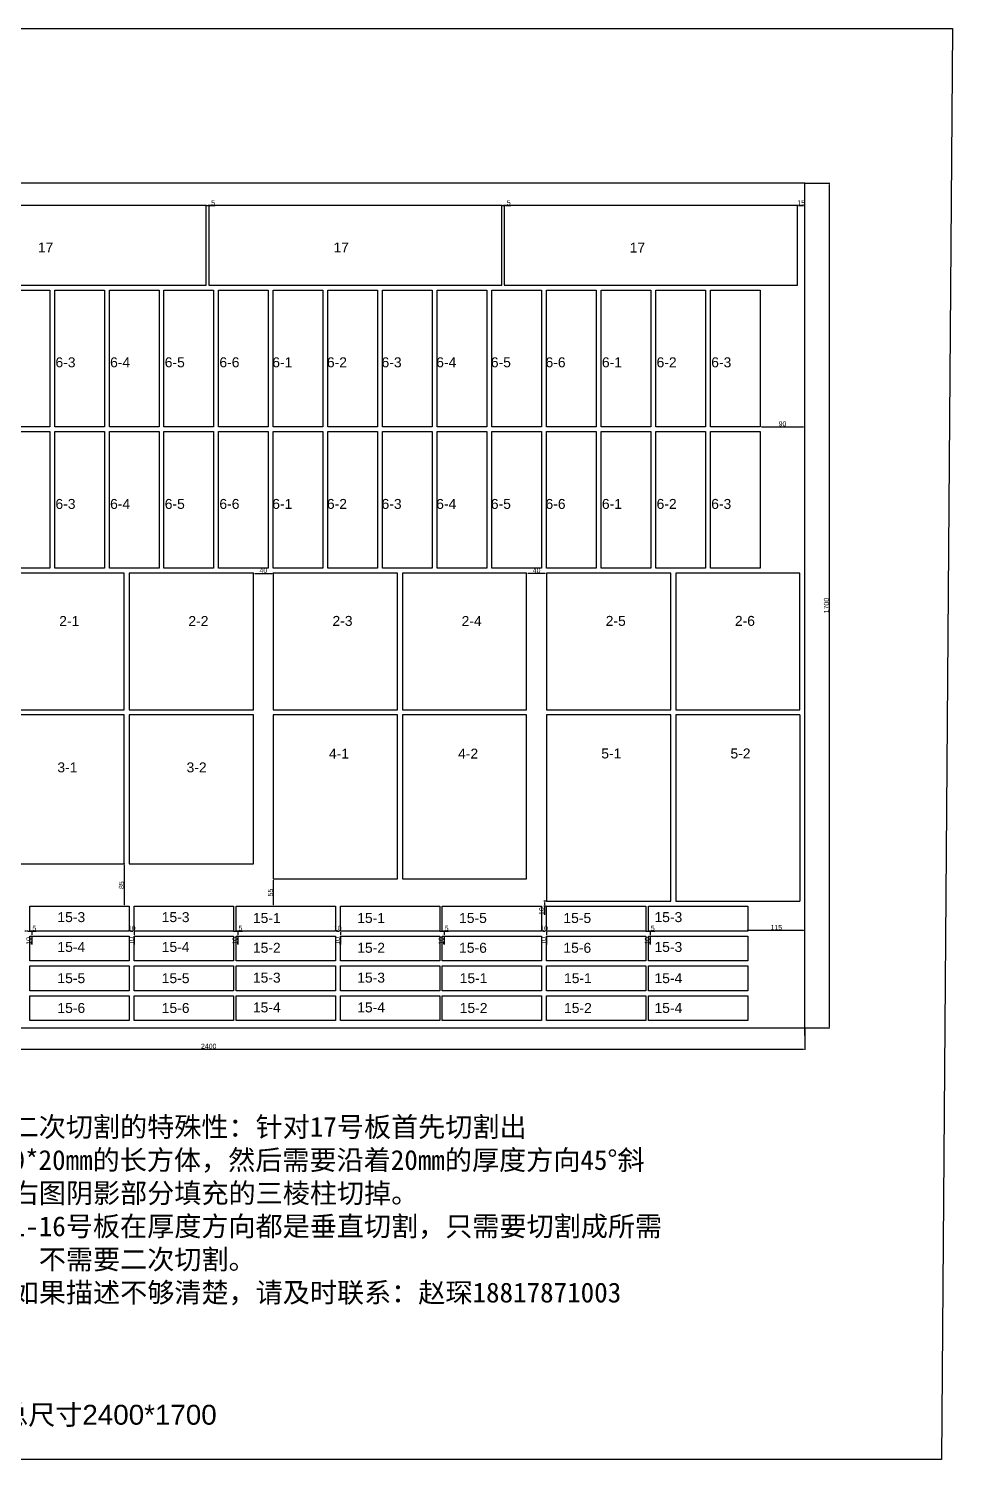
# Model space of a CAD drawing. Header units: millimetres. Extents: x 397 to 22000, y -812 to 12499.
# Drawn here: x 2484 to 4344, y 786 to 3665 of the extents above; entities that cross this region are included whole.
import ezdxf

# ---------------------------------------------------------------- set-up
doc = ezdxf.new("R2010")
doc.units = ezdxf.units.MM
doc.layers.add('尺寸标注', color=6, linetype='Continuous')
doc.layers.add('标号', color=4, linetype='Continuous')
doc.styles.get("Standard").update_dxf_attribs({"font": 'arial.ttf'})
doc.dimstyles.new('ISO-25-JHF', dxfattribs={"dimtxt": 10, "dimasz": 2.5, "dimexe": 1.25, "dimexo": 0.625, "dimtad": 1, "dimtxsty": 'Standard', "dimcen": 2.5, "dimadec": 0, "dimazin": 0, "dimtfac": 1, "dimtmove": 0, "dimatfit": 3, "dimfxl": 1, "dimarcsym": 0})

# ---------------------------------------------------------------- blocks, each defined once
blk = doc.blocks.new('*D1')
at = {"layer": 'Defpoints', "color": 0, "transparency": 16777216}
for p in [(4046.6, 3354.4), (4046.6, 1654.4), (4095.7, 1654.4)]:
    blk.add_point(p, dxfattribs=at)
at = {"layer": '尺寸标注', "color": 0, "lineweight": -2, "transparency": 16777216}
for p, q in [((4047.2, 3354.4), (4096.9, 3354.4)), ((4095.7, 3351.9), (4095.7, 1656.9)), ((4047.2, 1654.4), (4096.9, 1654.4))]:
    blk.add_line(p, q, dxfattribs=at)
at = {"layer": '尺寸标注', "color": 0, "transparency": 16777216}
for points in [[(4095.3, 3351.9), (4096.1, 3351.9), (4095.7, 3354.4)], [(4095.3, 1656.9), (4096.1, 1656.9), (4095.7, 1654.4)]]:
    blk.add_solid(points, dxfattribs=at)
at = {"layer": '尺寸标注', "color": 0, "transparency": 16777216, "insert": (4089.9, 2504.4), "char_height": 10, "attachment_point": 5, "rotation": 90}
blk.add_mtext('1700', dxfattribs=at)
blk = doc.blocks.new('*D4')
at = {"layer": 'Defpoints', "color": 0, "transparency": 16777216}
for p in [(2481.6, 1849.4), (2486.6, 1849.4), (2486.6, 1849.4)]:
    blk.add_point(p, dxfattribs=at)
at = {"layer": '尺寸标注', "color": 0, "lineweight": -2, "transparency": 16777216}
for p, q in [((2479.1, 1849.4), (2476.6, 1849.4)), ((2481.6, 1850), (2481.6, 1850.6)), ((2481.6, 1849.4), (2486.6, 1849.4)), ((2486.6, 1850), (2486.6, 1850.6)), ((2489.1, 1849.4), (2499.4, 1849.4))]:
    blk.add_line(p, q, dxfattribs=at)
at = {"layer": '尺寸标注', "color": 0, "transparency": 16777216}
for points in [[(2479.1, 1849.8), (2479.1, 1848.9), (2481.6, 1849.4)], [(2489.1, 1849.8), (2489.1, 1848.9), (2486.6, 1849.4)]]:
    blk.add_solid(points, dxfattribs=at)
at = {"layer": '尺寸标注', "color": 0, "transparency": 16777216, "insert": (2495.5, 1855.1), "char_height": 10, "attachment_point": 5}
blk.add_mtext('5', dxfattribs=at)
blk = doc.blocks.new('*D5')
at = {"layer": 'Defpoints', "color": 0, "transparency": 16777216}
for p in [(2486.6, 1849.4), (2486.6, 1839.4), (2490.3, 1839.4)]:
    blk.add_point(p, dxfattribs=at)
at = {"layer": '尺寸标注', "color": 0, "lineweight": -2, "transparency": 16777216}
for p, q in [((2487.2, 1849.4), (2491.5, 1849.4)), ((2490.3, 1846.9), (2490.3, 1841.9)), ((2487.2, 1839.4), (2491.5, 1839.4)), ((2490.3, 1839.4), (2490.3, 1822.3))]:
    blk.add_line(p, q, dxfattribs=at)
at = {"layer": '尺寸标注', "color": 0, "transparency": 16777216}
for points in [[(2489.9, 1846.9), (2490.7, 1846.9), (2490.3, 1849.4)], [(2489.9, 1841.9), (2490.7, 1841.9), (2490.3, 1839.4)]]:
    blk.add_solid(points, dxfattribs=at)
at = {"layer": '尺寸标注', "color": 0, "transparency": 16777216, "insert": (2484.5, 1829.6), "char_height": 10, "attachment_point": 5, "rotation": 90}
blk.add_mtext('10', dxfattribs=at)
blk = doc.blocks.new('*D6')
at = {"layer": 'Defpoints', "color": 0, "transparency": 16777216}
for p in [(2696.6, 1849.4), (2696.6, 1839.4), (2696.6, 1839.4)]:
    blk.add_point(p, dxfattribs=at)
at = {"layer": '尺寸标注', "color": 0, "lineweight": -2, "transparency": 16777216}
for p, q in [((2696.6, 1846.9), (2696.6, 1841.9)), ((2697.2, 1849.4), (2697.8, 1849.4)), ((2696.6, 1839.4), (2696.6, 1822.3)), ((2697.2, 1839.4), (2697.8, 1839.4))]:
    blk.add_line(p, q, dxfattribs=at)
at = {"layer": '尺寸标注', "color": 0, "transparency": 16777216}
for points in [[(2696.1, 1846.9), (2697, 1846.9), (2696.6, 1849.4)], [(2696.1, 1841.9), (2697, 1841.9), (2696.6, 1839.4)]]:
    blk.add_solid(points, dxfattribs=at)
at = {"layer": '尺寸标注', "color": 0, "transparency": 16777216, "insert": (2690.8, 1829.6), "char_height": 10, "attachment_point": 5, "rotation": 90}
blk.add_mtext('10', dxfattribs=at)
blk = doc.blocks.new('*D7')
at = {"layer": 'Defpoints', "color": 0, "transparency": 16777216}
for p in [(2686.6, 1849.4), (2696.6, 1849.4), (2696.6, 1849.4)]:
    blk.add_point(p, dxfattribs=at)
at = {"layer": '尺寸标注', "color": 0, "lineweight": -2, "transparency": 16777216}
for p, q in [((2686.6, 1850), (2686.6, 1850.6)), ((2689.1, 1849.4), (2694.1, 1849.4)), ((2696.6, 1850), (2696.6, 1850.6))]:
    blk.add_line(p, q, dxfattribs=at)
at = {"layer": '尺寸标注', "color": 0, "transparency": 16777216}
for points in [[(2689.1, 1849.8), (2689.1, 1848.9), (2686.6, 1849.4)], [(2694.1, 1849.8), (2694.1, 1848.9), (2696.6, 1849.4)]]:
    blk.add_solid(points, dxfattribs=at)
at = {"layer": '尺寸标注', "color": 0, "transparency": 16777216, "insert": (2691.6, 1855.1), "char_height": 10, "attachment_point": 5}
blk.add_mtext('10', dxfattribs=at)
blk = doc.blocks.new('*D8')
at = {"layer": 'Defpoints', "color": 0, "transparency": 16777216}
for p in [(2896.6, 1849.4), (2901.6, 1849.4), (2901.6, 1849.4)]:
    blk.add_point(p, dxfattribs=at)
at = {"layer": '尺寸标注', "color": 0, "lineweight": -2, "transparency": 16777216}
for p, q in [((2894.1, 1849.4), (2891.6, 1849.4)), ((2896.6, 1850), (2896.6, 1850.6)), ((2896.6, 1849.4), (2901.6, 1849.4)), ((2901.6, 1850), (2901.6, 1850.6)), ((2904.1, 1849.4), (2914.4, 1849.4))]:
    blk.add_line(p, q, dxfattribs=at)
at = {"layer": '尺寸标注', "color": 0, "transparency": 16777216}
for points in [[(2894.1, 1849.8), (2894.1, 1848.9), (2896.6, 1849.4)], [(2904.1, 1849.8), (2904.1, 1848.9), (2901.6, 1849.4)]]:
    blk.add_solid(points, dxfattribs=at)
at = {"layer": '尺寸标注', "color": 0, "transparency": 16777216, "insert": (2910.5, 1855.1), "char_height": 10, "attachment_point": 5}
blk.add_mtext('5', dxfattribs=at)
blk = doc.blocks.new('*D9')
at = {"layer": 'Defpoints', "color": 0, "transparency": 16777216}
for p in [(2901.6, 1849.4), (2901.6, 1839.4), (2905.3, 1839.4)]:
    blk.add_point(p, dxfattribs=at)
at = {"layer": '尺寸标注', "color": 0, "lineweight": -2, "transparency": 16777216}
for p, q in [((2902.2, 1849.4), (2906.5, 1849.4)), ((2905.3, 1846.9), (2905.3, 1841.9)), ((2902.2, 1839.4), (2906.5, 1839.4)), ((2905.3, 1839.4), (2905.3, 1822.3))]:
    blk.add_line(p, q, dxfattribs=at)
at = {"layer": '尺寸标注', "color": 0, "transparency": 16777216}
for points in [[(2904.9, 1846.9), (2905.7, 1846.9), (2905.3, 1849.4)], [(2904.9, 1841.9), (2905.7, 1841.9), (2905.3, 1839.4)]]:
    blk.add_solid(points, dxfattribs=at)
at = {"layer": '尺寸标注', "color": 0, "transparency": 16777216, "insert": (2899.5, 1829.6), "char_height": 10, "attachment_point": 5, "rotation": 90}
blk.add_mtext('10', dxfattribs=at)
blk = doc.blocks.new('*D10')
at = {"layer": 'Defpoints', "color": 0, "transparency": 16777216}
for p in [(3111.6, 1849.4), (3111.6, 1839.4), (3111.6, 1839.4)]:
    blk.add_point(p, dxfattribs=at)
at = {"layer": '尺寸标注', "color": 0, "lineweight": -2, "transparency": 16777216}
for p, q in [((3111.6, 1846.9), (3111.6, 1841.9)), ((3112.2, 1849.4), (3112.8, 1849.4)), ((3111.6, 1839.4), (3111.6, 1822.3)), ((3112.2, 1839.4), (3112.8, 1839.4))]:
    blk.add_line(p, q, dxfattribs=at)
at = {"layer": '尺寸标注', "color": 0, "transparency": 16777216}
for points in [[(3111.1, 1846.9), (3112, 1846.9), (3111.6, 1849.4)], [(3111.1, 1841.9), (3112, 1841.9), (3111.6, 1839.4)]]:
    blk.add_solid(points, dxfattribs=at)
at = {"layer": '尺寸标注', "color": 0, "transparency": 16777216, "insert": (3105.8, 1829.6), "char_height": 10, "attachment_point": 5, "rotation": 90}
blk.add_mtext('10', dxfattribs=at)
blk = doc.blocks.new('*D11')
at = {"layer": 'Defpoints', "color": 0, "transparency": 16777216}
for p in [(3101.6, 1849.4), (3111.6, 1849.4), (3111.6, 1849.4)]:
    blk.add_point(p, dxfattribs=at)
at = {"layer": '尺寸标注', "color": 0, "lineweight": -2, "transparency": 16777216}
for p, q in [((3101.6, 1850), (3101.6, 1850.6)), ((3104.1, 1849.4), (3109.1, 1849.4)), ((3111.6, 1850), (3111.6, 1850.6))]:
    blk.add_line(p, q, dxfattribs=at)
at = {"layer": '尺寸标注', "color": 0, "transparency": 16777216}
for points in [[(3104.1, 1849.8), (3104.1, 1848.9), (3101.6, 1849.4)], [(3109.1, 1849.8), (3109.1, 1848.9), (3111.6, 1849.4)]]:
    blk.add_solid(points, dxfattribs=at)
at = {"layer": '尺寸标注', "color": 0, "transparency": 16777216, "insert": (3106.6, 1855.1), "char_height": 10, "attachment_point": 5}
blk.add_mtext('10', dxfattribs=at)
blk = doc.blocks.new('*D12')
at = {"layer": 'Defpoints', "color": 0, "transparency": 16777216}
for p in [(3311.6, 1849.4), (3316.6, 1849.4), (3316.6, 1849.4)]:
    blk.add_point(p, dxfattribs=at)
at = {"layer": '尺寸标注', "color": 0, "lineweight": -2, "transparency": 16777216}
for p, q in [((3309.1, 1849.4), (3306.6, 1849.4)), ((3311.6, 1850), (3311.6, 1850.6)), ((3311.6, 1849.4), (3316.6, 1849.4)), ((3316.6, 1850), (3316.6, 1850.6)), ((3319.1, 1849.4), (3329.4, 1849.4))]:
    blk.add_line(p, q, dxfattribs=at)
at = {"layer": '尺寸标注', "color": 0, "transparency": 16777216}
for points in [[(3309.1, 1849.8), (3309.1, 1848.9), (3311.6, 1849.4)], [(3319.1, 1849.8), (3319.1, 1848.9), (3316.6, 1849.4)]]:
    blk.add_solid(points, dxfattribs=at)
at = {"layer": '尺寸标注', "color": 0, "transparency": 16777216, "insert": (3325.5, 1855.1), "char_height": 10, "attachment_point": 5}
blk.add_mtext('5', dxfattribs=at)
blk = doc.blocks.new('*D13')
at = {"layer": 'Defpoints', "color": 0, "transparency": 16777216}
for p in [(3316.6, 1849.4), (3316.6, 1839.4), (3320.3, 1839.4)]:
    blk.add_point(p, dxfattribs=at)
at = {"layer": '尺寸标注', "color": 0, "lineweight": -2, "transparency": 16777216}
for p, q in [((3317.2, 1849.4), (3321.5, 1849.4)), ((3320.3, 1846.9), (3320.3, 1841.9)), ((3317.2, 1839.4), (3321.5, 1839.4)), ((3320.3, 1839.4), (3320.3, 1822.3))]:
    blk.add_line(p, q, dxfattribs=at)
at = {"layer": '尺寸标注', "color": 0, "transparency": 16777216}
for points in [[(3319.9, 1846.9), (3320.7, 1846.9), (3320.3, 1849.4)], [(3319.9, 1841.9), (3320.7, 1841.9), (3320.3, 1839.4)]]:
    blk.add_solid(points, dxfattribs=at)
at = {"layer": '尺寸标注', "color": 0, "transparency": 16777216, "insert": (3314.5, 1829.6), "char_height": 10, "attachment_point": 5, "rotation": 90}
blk.add_mtext('10', dxfattribs=at)
blk = doc.blocks.new('*D14')
at = {"layer": 'Defpoints', "color": 0, "transparency": 16777216}
for p in [(3526.6, 1849.4), (3526.6, 1839.4), (3526.6, 1839.4)]:
    blk.add_point(p, dxfattribs=at)
at = {"layer": '尺寸标注', "color": 0, "lineweight": -2, "transparency": 16777216}
for p, q in [((3526.6, 1846.9), (3526.6, 1841.9)), ((3527.2, 1849.4), (3527.8, 1849.4)), ((3526.6, 1839.4), (3526.6, 1822.3)), ((3527.2, 1839.4), (3527.8, 1839.4))]:
    blk.add_line(p, q, dxfattribs=at)
at = {"layer": '尺寸标注', "color": 0, "transparency": 16777216}
for points in [[(3526.1, 1846.9), (3527, 1846.9), (3526.6, 1849.4)], [(3526.1, 1841.9), (3527, 1841.9), (3526.6, 1839.4)]]:
    blk.add_solid(points, dxfattribs=at)
at = {"layer": '尺寸标注', "color": 0, "transparency": 16777216, "insert": (3520.8, 1829.6), "char_height": 10, "attachment_point": 5, "rotation": 90}
blk.add_mtext('10', dxfattribs=at)
blk = doc.blocks.new('*D15')
at = {"layer": 'Defpoints', "color": 0, "transparency": 16777216}
for p in [(3516.6, 1849.4), (3526.6, 1849.4), (3526.6, 1849.4)]:
    blk.add_point(p, dxfattribs=at)
at = {"layer": '尺寸标注', "color": 0, "lineweight": -2, "transparency": 16777216}
for p, q in [((3516.6, 1850), (3516.6, 1850.6)), ((3519.1, 1849.4), (3524.1, 1849.4)), ((3526.6, 1850), (3526.6, 1850.6))]:
    blk.add_line(p, q, dxfattribs=at)
at = {"layer": '尺寸标注', "color": 0, "transparency": 16777216}
for points in [[(3519.1, 1849.8), (3519.1, 1848.9), (3516.6, 1849.4)], [(3524.1, 1849.8), (3524.1, 1848.9), (3526.6, 1849.4)]]:
    blk.add_solid(points, dxfattribs=at)
at = {"layer": '尺寸标注', "color": 0, "transparency": 16777216, "insert": (3521.6, 1855.1), "char_height": 10, "attachment_point": 5}
blk.add_mtext('10', dxfattribs=at)
blk = doc.blocks.new('*D16')
at = {"layer": 'Defpoints', "color": 0, "transparency": 16777216}
for p in [(3726.6, 1849.4), (3731.6, 1849.4), (3731.6, 1849.4)]:
    blk.add_point(p, dxfattribs=at)
at = {"layer": '尺寸标注', "color": 0, "lineweight": -2, "transparency": 16777216}
for p, q in [((3724.1, 1849.4), (3721.6, 1849.4)), ((3726.6, 1850), (3726.6, 1850.6)), ((3726.6, 1849.4), (3731.6, 1849.4)), ((3731.6, 1850), (3731.6, 1850.6)), ((3734.1, 1849.4), (3744.4, 1849.4))]:
    blk.add_line(p, q, dxfattribs=at)
at = {"layer": '尺寸标注', "color": 0, "transparency": 16777216}
for points in [[(3724.1, 1849.8), (3724.1, 1848.9), (3726.6, 1849.4)], [(3734.1, 1849.8), (3734.1, 1848.9), (3731.6, 1849.4)]]:
    blk.add_solid(points, dxfattribs=at)
at = {"layer": '尺寸标注', "color": 0, "transparency": 16777216, "insert": (3740.5, 1855.1), "char_height": 10, "attachment_point": 5}
blk.add_mtext('5', dxfattribs=at)
blk = doc.blocks.new('*D17')
at = {"layer": 'Defpoints', "color": 0, "transparency": 16777216}
for p in [(3731.6, 1849.4), (3731.6, 1839.4), (3735.3, 1839.4)]:
    blk.add_point(p, dxfattribs=at)
at = {"layer": '尺寸标注', "color": 0, "lineweight": -2, "transparency": 16777216}
for p, q in [((3732.2, 1849.4), (3736.5, 1849.4)), ((3735.3, 1846.9), (3735.3, 1841.9)), ((3732.2, 1839.4), (3736.5, 1839.4)), ((3735.3, 1839.4), (3735.3, 1822.3))]:
    blk.add_line(p, q, dxfattribs=at)
at = {"layer": '尺寸标注', "color": 0, "transparency": 16777216}
for points in [[(3734.9, 1846.9), (3735.7, 1846.9), (3735.3, 1849.4)], [(3734.9, 1841.9), (3735.7, 1841.9), (3735.3, 1839.4)]]:
    blk.add_solid(points, dxfattribs=at)
at = {"layer": '尺寸标注', "color": 0, "transparency": 16777216, "insert": (3729.5, 1829.6), "char_height": 10, "attachment_point": 5, "rotation": 90}
blk.add_mtext('10', dxfattribs=at)
blk = doc.blocks.new('*D35')
at = {"layer": 'Defpoints', "color": 0, "transparency": 16777216}
for p in [(3956.6, 2864.4), (4046.6, 2864.4), (4046.6, 2864.4)]:
    blk.add_point(p, dxfattribs=at)
at = {"layer": '尺寸标注', "color": 0, "lineweight": -2, "transparency": 16777216}
for p, q in [((3956.6, 2865), (3956.6, 2865.6)), ((3959.1, 2864.4), (4044.1, 2864.4)), ((4046.6, 2865), (4046.6, 2865.6))]:
    blk.add_line(p, q, dxfattribs=at)
at = {"layer": '尺寸标注', "color": 0, "transparency": 16777216}
for points in [[(3959.1, 2864.8), (3959.1, 2863.9), (3956.6, 2864.4)], [(4044.1, 2864.8), (4044.1, 2863.9), (4046.6, 2864.4)]]:
    blk.add_solid(points, dxfattribs=at)
at = {"layer": '尺寸标注', "color": 0, "transparency": 16777216, "insert": (4001.6, 2870.1), "char_height": 10, "attachment_point": 5}
blk.add_mtext('90', dxfattribs=at)
blk = doc.blocks.new('*D36')
at = {"layer": 'Defpoints', "color": 0, "transparency": 16777216}
for p in [(3526.6, 1909.4), (3522.5, 1899.4), (3526.6, 1899.4)]:
    blk.add_point(p, dxfattribs=at)
at = {"layer": '尺寸标注', "color": 0, "lineweight": -2, "transparency": 16777216}
for p, q in [((3525.9, 1909.4), (3521.2, 1909.4)), ((3522.5, 1906.9), (3522.5, 1901.9)), ((3525.9, 1899.4), (3521.2, 1899.4)), ((3522.5, 1899.4), (3522.5, 1882.3))]:
    blk.add_line(p, q, dxfattribs=at)
at = {"layer": '尺寸标注', "color": 0, "transparency": 16777216}
for points in [[(3522.1, 1906.9), (3522.9, 1906.9), (3522.5, 1909.4)], [(3522.1, 1901.9), (3522.9, 1901.9), (3522.5, 1899.4)]]:
    blk.add_solid(points, dxfattribs=at)
at = {"layer": '尺寸标注', "color": 0, "transparency": 16777216, "insert": (3516.8, 1889.6), "char_height": 10, "attachment_point": 5, "rotation": 90}
blk.add_mtext('10', dxfattribs=at)
blk = doc.blocks.new('*D39')
at = {"layer": 'Defpoints', "color": 0, "transparency": 16777216}
for p in [(1646.6, 1654.4), (4046.6, 1654.4), (4046.6, 1611.9)]:
    blk.add_point(p, dxfattribs=at)
at = {"layer": '尺寸标注', "color": 0, "lineweight": -2, "transparency": 16777216}
for p, q in [((1646.6, 1653.7), (1646.6, 1610.6)), ((4046.6, 1653.7), (4046.6, 1610.6)), ((1649.1, 1611.9), (4044.1, 1611.9))]:
    blk.add_line(p, q, dxfattribs=at)
at = {"layer": '尺寸标注', "color": 0, "transparency": 16777216}
for points in [[(1649.1, 1612.3), (1649.1, 1611.4), (1646.6, 1611.9)], [(4044.1, 1612.3), (4044.1, 1611.4), (4046.6, 1611.9)]]:
    blk.add_solid(points, dxfattribs=at)
at = {"layer": '尺寸标注', "color": 0, "transparency": 16777216, "insert": (2846.6, 1617.6), "char_height": 10, "attachment_point": 5}
blk.add_mtext('2400', dxfattribs=at)
blk = doc.blocks.new('*D41')
at = {"layer": 'Defpoints', "color": 0, "transparency": 16777216}
for p in [(3931.6, 1849.4), (4046.6, 1850.9), (4046.6, 1849.4)]:
    blk.add_point(p, dxfattribs=at)
at = {"layer": '尺寸标注', "color": 0, "lineweight": -2, "transparency": 16777216}
for p, q in [((3931.6, 1850), (3931.6, 1852.1)), ((3934.1, 1850.9), (4044.1, 1850.9)), ((4046.6, 1850), (4046.6, 1852.1))]:
    blk.add_line(p, q, dxfattribs=at)
at = {"layer": '尺寸标注', "color": 0, "transparency": 16777216}
for points in [[(3934.1, 1851.3), (3934.1, 1850.4), (3931.6, 1850.9)], [(4044.1, 1851.3), (4044.1, 1850.4), (4046.6, 1850.9)]]:
    blk.add_solid(points, dxfattribs=at)
at = {"layer": '尺寸标注', "color": 0, "transparency": 16777216, "insert": (3989.1, 1856.6), "char_height": 10, "attachment_point": 5}
blk.add_mtext('115', dxfattribs=at)
blk = doc.blocks.new('*D43')
at = {"layer": 'Defpoints', "color": 0, "transparency": 16777216}
for p in [(2936.6, 2568.3), (2976.6, 2569.2), (2976.6, 2568.3)]:
    blk.add_point(p, dxfattribs=at)
at = {"layer": '尺寸标注', "color": 0, "lineweight": -2, "transparency": 16777216}
for p, q in [((2936.6, 2568.9), (2936.6, 2570.5)), ((2939.1, 2569.2), (2974.1, 2569.2)), ((2976.6, 2568.9), (2976.6, 2570.5))]:
    blk.add_line(p, q, dxfattribs=at)
at = {"layer": '尺寸标注', "color": 0, "transparency": 16777216}
for points in [[(2939.1, 2569.7), (2939.1, 2568.8), (2936.6, 2569.2)], [(2974.1, 2569.7), (2974.1, 2568.8), (2976.6, 2569.2)]]:
    blk.add_solid(points, dxfattribs=at)
at = {"layer": '尺寸标注', "color": 0, "transparency": 16777216, "insert": (2956.6, 2575), "char_height": 10, "attachment_point": 5}
blk.add_mtext('40', dxfattribs=at)
blk = doc.blocks.new('*D44')
at = {"layer": 'Defpoints', "color": 0, "transparency": 16777216}
for p in [(3486.6, 2569.4), (3526.6, 2569.4), (3526.6, 2569.4)]:
    blk.add_point(p, dxfattribs=at)
at = {"layer": '尺寸标注', "color": 0, "lineweight": -2, "transparency": 16777216}
for p, q in [((3486.6, 2570), (3486.6, 2570.6)), ((3489.1, 2569.4), (3524.1, 2569.4)), ((3526.6, 2570), (3526.6, 2570.6))]:
    blk.add_line(p, q, dxfattribs=at)
at = {"layer": '尺寸标注', "color": 0, "transparency": 16777216}
for points in [[(3489.1, 2569.8), (3489.1, 2568.9), (3486.6, 2569.4)], [(3524.1, 2569.8), (3524.1, 2568.9), (3526.6, 2569.4)]]:
    blk.add_solid(points, dxfattribs=at)
at = {"layer": '尺寸标注', "color": 0, "transparency": 16777216, "insert": (3506.6, 2575.1), "char_height": 10, "attachment_point": 5}
blk.add_mtext('40', dxfattribs=at)
blk = doc.blocks.new('*D19')
at = {"layer": 'Defpoints', "color": 0, "transparency": 16777216}
for p in [(2841.6, 3309.4), (2846.6, 3309.4), (2846.6, 3309.4)]:
    blk.add_point(p, dxfattribs=at)
at = {"layer": '尺寸标注', "color": 0, "lineweight": -2, "transparency": 16777216}
for p, q in [((2839.1, 3309.4), (2836.6, 3309.4)), ((2841.6, 3310), (2841.6, 3310.6)), ((2841.6, 3309.4), (2846.6, 3309.4)), ((2846.6, 3310), (2846.6, 3310.6)), ((2849.1, 3309.4), (2859.4, 3309.4))]:
    blk.add_line(p, q, dxfattribs=at)
at = {"layer": '尺寸标注', "color": 0, "transparency": 16777216}
for points in [[(2839.1, 3309.8), (2839.1, 3308.9), (2841.6, 3309.4)], [(2849.1, 3309.8), (2849.1, 3308.9), (2846.6, 3309.4)]]:
    blk.add_solid(points, dxfattribs=at)
at = {"layer": '尺寸标注', "color": 0, "transparency": 16777216, "insert": (2855.5, 3315.1), "char_height": 10, "attachment_point": 5}
blk.add_mtext('5', dxfattribs=at)
blk = doc.blocks.new('*D20')
at = {"layer": 'Defpoints', "color": 0, "transparency": 16777216}
for p in [(3436.6, 3309.4), (3441.6, 3309.4), (3441.6, 3309.4)]:
    blk.add_point(p, dxfattribs=at)
at = {"layer": '尺寸标注', "color": 0, "lineweight": -2, "transparency": 16777216}
for p, q in [((3434.1, 3309.4), (3431.6, 3309.4)), ((3436.6, 3310), (3436.6, 3310.6)), ((3436.6, 3309.4), (3441.6, 3309.4)), ((3441.6, 3310), (3441.6, 3310.6)), ((3444.1, 3309.4), (3454.4, 3309.4))]:
    blk.add_line(p, q, dxfattribs=at)
at = {"layer": '尺寸标注', "color": 0, "transparency": 16777216}
for points in [[(3434.1, 3309.8), (3434.1, 3308.9), (3436.6, 3309.4)], [(3444.1, 3309.8), (3444.1, 3308.9), (3441.6, 3309.4)]]:
    blk.add_solid(points, dxfattribs=at)
at = {"layer": '尺寸标注', "color": 0, "transparency": 16777216, "insert": (3450.5, 3315.1), "char_height": 10, "attachment_point": 5}
blk.add_mtext('5', dxfattribs=at)
blk = doc.blocks.new('*D21')
at = {"layer": 'Defpoints', "color": 0, "transparency": 16777216}
for p in [(4031.6, 3309.4), (4046.6, 3309.4), (4046.6, 3309.4)]:
    blk.add_point(p, dxfattribs=at)
at = {"layer": '尺寸标注', "color": 0, "lineweight": -2, "transparency": 16777216}
for p, q in [((4031.6, 3310), (4031.6, 3310.6)), ((4034.1, 3309.4), (4044.1, 3309.4)), ((4046.6, 3310), (4046.6, 3310.6))]:
    blk.add_line(p, q, dxfattribs=at)
at = {"layer": '尺寸标注', "color": 0, "transparency": 16777216}
for points in [[(4034.1, 3309.8), (4034.1, 3308.9), (4031.6, 3309.4)], [(4044.1, 3309.8), (4044.1, 3308.9), (4046.6, 3309.4)]]:
    blk.add_solid(points, dxfattribs=at)
at = {"layer": '尺寸标注', "color": 0, "transparency": 16777216, "insert": (4039.1, 3315.1), "char_height": 10, "attachment_point": 5}
blk.add_mtext('15', dxfattribs=at)
blk = doc.blocks.new('*D67')
at = {"layer": 'Defpoints', "color": 0, "transparency": 16777216}
for p in [(2676.6, 1984.4), (2676.6, 1899.4), (2676.6, 1899.4)]:
    blk.add_point(p, dxfattribs=at)
at = {"layer": '尺寸标注', "color": 0, "lineweight": -2, "transparency": 16777216}
for p, q in [((2676.6, 1981.9), (2676.6, 1901.9)), ((2677.2, 1984.4), (2677.8, 1984.4)), ((2677.2, 1899.4), (2677.8, 1899.4))]:
    blk.add_line(p, q, dxfattribs=at)
at = {"layer": '尺寸标注', "color": 0, "transparency": 16777216}
for points in [[(2676.1, 1981.9), (2677, 1981.9), (2676.6, 1984.4)], [(2676.1, 1901.9), (2677, 1901.9), (2676.6, 1899.4)]]:
    blk.add_solid(points, dxfattribs=at)
at = {"layer": '尺寸标注', "color": 0, "transparency": 16777216, "insert": (2670.8, 1941.9), "char_height": 10, "attachment_point": 5, "rotation": 90}
blk.add_mtext('85', dxfattribs=at)
blk = doc.blocks.new('*D68')
at = {"layer": 'Defpoints', "color": 0, "transparency": 16777216}
for p in [(2976.6, 1954.4), (2976.6, 1899.4), (2976.6, 1899.4)]:
    blk.add_point(p, dxfattribs=at)
at = {"layer": '尺寸标注', "color": 0, "lineweight": -2, "transparency": 16777216}
for p, q in [((2976.6, 1951.9), (2976.6, 1901.9)), ((2977.2, 1954.4), (2977.8, 1954.4)), ((2977.2, 1899.4), (2977.8, 1899.4))]:
    blk.add_line(p, q, dxfattribs=at)
at = {"layer": '尺寸标注', "color": 0, "transparency": 16777216}
for points in [[(2976.1, 1951.9), (2977, 1951.9), (2976.6, 1954.4)], [(2976.1, 1901.9), (2977, 1901.9), (2976.6, 1899.4)]]:
    blk.add_solid(points, dxfattribs=at)
at = {"layer": '尺寸标注', "color": 0, "transparency": 16777216, "insert": (2970.8, 1926.9), "char_height": 10, "attachment_point": 5, "rotation": 90}
blk.add_mtext('55', dxfattribs=at)

msp = doc.modelspace()

# ---------------------------------------------------------------- linework, layer by layer
for p, q in [((4046.554, 3354.366), (1646.554, 3354.366)), ((4046.554, 1639.366), (4046.554, 3354.366)), ((2841.554, 3309.366), (2251.554, 3309.366)), ((2841.554, 3149.366), (2841.554, 3309.366)), ((2846.554, 3309.366), (2846.554, 3149.366)), ((3436.554, 3309.366), (2846.554, 3309.366)), ((3436.554, 3149.366), (3436.554, 3309.366)), ((3441.554, 3309.366), (3441.554, 3149.366)), ((4031.554, 3309.366), (3441.554, 3309.366)), ((4031.554, 3149.366), (4031.554, 3309.366)), ((2251.554, 3149.366), (2841.554, 3149.366)), ((2426.554, 3139.366), (2526.554, 3139.366)), ((2526.554, 3139.366), (2526.554, 2864.366)), ((2536.554, 2864.366), (2536.554, 3139.366)), ((2536.554, 3139.366), (2636.554, 3139.366)), ((2636.554, 3139.366), (2636.554, 2864.366)), ((2646.554, 2864.366), (2646.554, 3139.366)), ((2646.554, 3139.366), (2746.554, 3139.366)), ((2746.554, 3139.366), (2746.554, 2864.366)), ((2756.554, 2864.366), (2756.554, 3139.366)), ((2756.554, 3139.366), (2856.554, 3139.366)), ((2846.554, 3149.366), (3436.554, 3149.366)), ((2856.554, 3139.366), (2856.554, 2864.366)), ((2866.554, 2864.366), (2866.554, 3139.366)), ((2866.554, 3139.366), (2966.554, 3139.366)), ((2966.554, 3139.366), (2966.554, 2864.366)), ((2976.554, 2864.366), (2976.554, 3139.366)), ((2976.554, 3139.366), (3076.554, 3139.366)), ((3076.554, 3139.366), (3076.554, 2864.366)), ((3086.554, 2864.366), (3086.554, 3139.366)), ((3086.554, 3139.366), (3186.554, 3139.366)), ((3186.554, 3139.366), (3186.554, 2864.366)), ((3196.554, 2864.366), (3196.554, 3139.366)), ((3196.554, 3139.366), (3296.554, 3139.366)), ((3296.554, 3139.366), (3296.554, 2864.366)), ((3306.554, 2864.366), (3306.554, 3139.366)), ((3306.554, 3139.366), (3406.554, 3139.366)), ((3406.554, 3139.366), (3406.554, 2864.366)), ((3416.554, 2864.366), (3416.554, 3139.366)), ((3416.554, 3139.366), (3516.554, 3139.366)), ((3441.554, 3149.366), (4031.554, 3149.366)), ((3516.554, 3139.366), (3516.554, 2864.366)), ((3526.554, 2864.366), (3526.554, 3139.366)), ((3526.554, 3139.366), (3626.554, 3139.366)), ((3626.554, 3139.366), (3626.554, 2864.366)), ((3636.554, 2864.366), (3636.554, 3139.366)), ((3636.554, 3139.366), (3736.554, 3139.366)), ((3736.554, 3139.366), (3736.554, 2864.366)), ((3746.554, 2864.366), (3746.554, 3139.366)), ((3746.554, 3139.366), (3846.554, 3139.366)), ((3846.554, 3139.366), (3846.554, 2864.366)), ((3856.554, 2864.366), (3856.554, 3139.366)), ((3856.554, 3139.366), (3956.554, 3139.366)), ((3956.554, 3139.366), (3956.554, 2864.366)), ((2526.554, 2864.366), (2426.554, 2864.366)), ((2426.554, 2854.366), (2526.554, 2854.366)), ((2526.554, 2854.366), (2526.554, 2579.366)), ((2636.554, 2864.366), (2536.554, 2864.366)), ((2536.554, 2579.366), (2536.554, 2854.366)), ((2536.554, 2854.366), (2636.554, 2854.366)), ((2636.554, 2854.366), (2636.554, 2579.366)), ((2746.554, 2864.366), (2646.554, 2864.366)), ((2646.554, 2579.366), (2646.554, 2854.366)), ((2646.554, 2854.366), (2746.554, 2854.366)), ((2746.554, 2854.366), (2746.554, 2579.366)), ((2856.554, 2864.366), (2756.554, 2864.366)), ((2756.554, 2579.366), (2756.554, 2854.366)), ((2756.554, 2854.366), (2856.554, 2854.366)), ((2856.554, 2854.366), (2856.554, 2579.366)), ((2966.554, 2864.366), (2866.554, 2864.366)), ((2866.554, 2579.366), (2866.554, 2854.366)), ((2866.554, 2854.366), (2966.554, 2854.366)), ((2966.554, 2854.366), (2966.554, 2579.366)), ((3076.554, 2864.366), (2976.554, 2864.366)), ((2976.554, 2579.366), (2976.554, 2854.366)), ((2976.554, 2854.366), (3076.554, 2854.366)), ((3076.554, 2854.366), (3076.554, 2579.366)), ((3186.554, 2864.366), (3086.554, 2864.366)), ((3086.554, 2579.366), (3086.554, 2854.366)), ((3086.554, 2854.366), (3186.554, 2854.366)), ((3186.554, 2854.366), (3186.554, 2579.366)), ((3296.554, 2864.366), (3196.554, 2864.366)), ((3196.554, 2579.366), (3196.554, 2854.366)), ((3196.554, 2854.366), (3296.554, 2854.366)), ((3296.554, 2854.366), (3296.554, 2579.366)), ((3406.554, 2864.366), (3306.554, 2864.366)), ((3306.554, 2579.366), (3306.554, 2854.366)), ((3306.554, 2854.366), (3406.554, 2854.366)), ((3406.554, 2854.366), (3406.554, 2579.366)), ((3516.554, 2864.366), (3416.554, 2864.366)), ((3416.554, 2579.366), (3416.554, 2854.366)), ((3416.554, 2854.366), (3516.554, 2854.366)), ((3516.554, 2854.366), (3516.554, 2579.366)), ((3626.554, 2864.366), (3526.554, 2864.366)), ((3526.554, 2579.366), (3526.554, 2854.366)), ((3526.554, 2854.366), (3626.554, 2854.366)), ((3626.554, 2854.366), (3626.554, 2579.366)), ((3736.554, 2864.366), (3636.554, 2864.366)), ((3636.554, 2579.366), (3636.554, 2854.366)), ((3636.554, 2854.366), (3736.554, 2854.366)), ((3736.554, 2854.366), (3736.554, 2579.366)), ((3846.554, 2864.366), (3746.554, 2864.366)), ((3746.554, 2579.366), (3746.554, 2854.366)), ((3746.554, 2854.366), (3846.554, 2854.366)), ((3846.554, 2854.366), (3846.554, 2579.366)), ((3956.554, 2864.366), (3856.554, 2864.366)), ((3856.554, 2579.366), (3856.554, 2854.366)), ((3856.554, 2854.366), (3956.554, 2854.366)), ((3956.554, 2854.366), (3956.554, 2579.366)), ((2526.554, 2579.366), (2426.554, 2579.366)), ((2676.554, 2569.366), (2426.554, 2569.366)), ((2636.554, 2579.366), (2536.554, 2579.366)), ((2746.554, 2579.366), (2646.554, 2579.366)), ((2676.554, 2294.366), (2676.554, 2569.366)), ((2936.554, 2569.366), (2686.554, 2569.366)), ((2686.554, 2569.366), (2686.554, 2294.366)), ((2856.554, 2579.366), (2756.554, 2579.366)), ((2966.554, 2579.366), (2866.554, 2579.366)), ((2936.554, 2294.366), (2936.554, 2569.366)), ((3076.554, 2579.366), (2976.554, 2579.366)), ((3226.554, 2569.366), (2976.554, 2569.366)), ((2976.554, 2569.366), (2976.554, 2294.366)), ((3186.554, 2579.366), (3086.554, 2579.366)), ((3296.554, 2579.366), (3196.554, 2579.366)), ((3226.554, 2294.366), (3226.554, 2569.366)), ((3486.554, 2569.366), (3236.554, 2569.366)), ((3236.554, 2569.366), (3236.554, 2294.366)), ((3406.554, 2579.366), (3306.554, 2579.366)), ((3516.554, 2579.366), (3416.554, 2579.366)), ((3486.554, 2294.366), (3486.554, 2569.366)), ((3626.554, 2579.366), (3526.554, 2579.366)), ((3776.554, 2569.366), (3526.554, 2569.366)), ((3526.554, 2569.366), (3526.554, 2294.366)), ((3736.554, 2579.366), (3636.554, 2579.366)), ((3846.554, 2579.366), (3746.554, 2579.366)), ((3776.554, 2294.366), (3776.554, 2569.366)), ((4036.554, 2569.366), (3786.554, 2569.366)), ((3786.554, 2569.366), (3786.554, 2294.366)), ((3956.554, 2579.366), (3856.554, 2579.366)), ((4036.554, 2294.366), (4036.554, 2569.366)), ((2426.554, 2294.366), (2676.554, 2294.366)), ((2676.554, 2284.366), (2426.554, 2284.366)), ((2676.554, 1984.366), (2676.554, 2284.366)), ((2686.554, 2294.366), (2936.554, 2294.366)), ((2936.554, 2284.366), (2686.554, 2284.366)), ((2686.554, 2284.366), (2686.554, 1984.366)), ((2936.554, 1984.366), (2936.554, 2284.366)), ((2976.554, 2294.366), (3226.554, 2294.366)), ((3226.554, 2284.366), (2976.554, 2284.366)), ((2976.554, 2284.366), (2976.554, 1954.366)), ((3226.554, 1954.366), (3226.554, 2284.366)), ((3236.554, 2294.366), (3486.554, 2294.366)), ((3486.554, 2284.366), (3236.554, 2284.366)), ((3236.554, 2284.366), (3236.554, 1954.366)), ((3486.554, 1954.366), (3486.554, 2284.366)), ((3526.554, 2294.366), (3776.554, 2294.366)), ((3776.554, 2284.366), (3526.554, 2284.366)), ((3526.554, 2284.366), (3526.554, 1909.366)), ((3776.554, 1909.366), (3776.554, 2284.366)), ((3786.554, 2294.366), (4036.554, 2294.366)), ((4036.554, 2284.366), (3786.554, 2284.366)), ((3786.554, 2284.366), (3786.554, 1909.366)), ((4036.554, 2284.366), (4036.554, 1909.366)), ((2426.554, 1984.366), (2676.554, 1984.366)), ((2686.554, 1984.366), (2936.554, 1984.366)), ((2976.554, 1954.366), (3226.554, 1954.366)), ((3236.554, 1954.366), (3486.554, 1954.366)), ((3526.554, 1909.366), (3776.554, 1909.366)), ((3786.554, 1909.366), (4036.554, 1909.366)), ((2486.554, 1849.366), (2486.554, 1899.366)), ((2486.554, 1899.366), (2686.554, 1899.366)), ((2686.554, 1899.366), (2686.554, 1849.366)), ((2696.554, 1849.366), (2696.554, 1899.366)), ((2696.554, 1899.366), (2896.554, 1899.366)), ((2896.554, 1899.366), (2896.554, 1849.366)), ((2901.554, 1849.366), (2901.554, 1899.366)), ((2901.554, 1899.366), (3101.554, 1899.366)), ((3101.554, 1899.366), (3101.554, 1849.366)), ((3111.554, 1849.366), (3111.554, 1899.366)), ((3111.554, 1899.366), (3311.554, 1899.366)), ((3311.554, 1899.366), (3311.554, 1849.366)), ((3316.554, 1849.366), (3316.554, 1899.366)), ((3316.554, 1899.366), (3516.554, 1899.366)), ((3516.554, 1899.366), (3516.554, 1849.366)), ((3526.554, 1849.366), (3526.554, 1899.366)), ((3526.554, 1899.366), (3726.554, 1899.366)), ((3726.554, 1899.366), (3726.554, 1849.366)), ((3731.554, 1849.366), (3731.554, 1899.366)), ((3731.554, 1899.366), (3931.554, 1899.366)), ((3931.554, 1899.366), (3931.554, 1849.366)), ((2686.554, 1849.366), (2486.554, 1849.366)), ((2896.554, 1849.366), (2696.554, 1849.366)), ((3101.554, 1849.366), (2901.554, 1849.366)), ((3311.554, 1849.366), (3111.554, 1849.366)), ((3516.554, 1849.366), (3316.554, 1849.366)), ((3726.554, 1849.366), (3526.554, 1849.366)), ((3931.554, 1849.366), (3731.554, 1849.366)), ((2486.554, 1789.366), (2486.554, 1839.366)), ((2486.554, 1839.366), (2686.554, 1839.366)), ((2686.554, 1839.366), (2686.554, 1789.366)), ((2696.554, 1789.366), (2696.554, 1839.366)), ((2696.554, 1839.366), (2896.554, 1839.366)), ((2896.554, 1839.366), (2896.554, 1789.366)), ((2901.554, 1789.366), (2901.554, 1839.366)), ((2901.554, 1839.366), (3101.554, 1839.366)), ((3101.554, 1839.366), (3101.554, 1789.366)), ((3111.554, 1789.366), (3111.554, 1839.366)), ((3111.554, 1839.366), (3311.554, 1839.366)), ((3311.554, 1839.366), (3311.554, 1789.366)), ((3316.554, 1789.366), (3316.554, 1839.366)), ((3316.554, 1839.366), (3516.554, 1839.366)), ((3516.554, 1839.366), (3516.554, 1789.366)), ((3526.554, 1789.366), (3526.554, 1839.366)), ((3526.554, 1839.366), (3726.554, 1839.366)), ((3726.554, 1839.366), (3726.554, 1789.366)), ((3731.554, 1789.366), (3731.554, 1839.366)), ((3731.554, 1839.366), (3931.554, 1839.366)), ((3931.554, 1839.366), (3931.554, 1789.366)), ((2686.554, 1789.366), (2486.554, 1789.366)), ((2896.554, 1789.366), (2696.554, 1789.366)), ((3101.554, 1789.366), (2901.554, 1789.366)), ((3311.554, 1789.366), (3111.554, 1789.366)), ((3516.554, 1789.366), (3316.554, 1789.366)), ((3726.554, 1789.366), (3526.554, 1789.366)), ((3931.554, 1789.366), (3731.554, 1789.366)), ((2486.554, 1729.366), (2486.554, 1779.366)), ((2486.554, 1779.366), (2686.554, 1779.366)), ((2686.554, 1779.366), (2686.554, 1729.366)), ((2696.554, 1729.366), (2696.554, 1779.366)), ((2696.554, 1779.366), (2896.554, 1779.366)), ((2896.554, 1779.366), (2896.554, 1729.366)), ((2901.554, 1729.366), (2901.554, 1779.366)), ((2901.554, 1779.366), (3101.554, 1779.366)), ((3101.554, 1779.366), (3101.554, 1729.366)), ((3111.554, 1729.366), (3111.554, 1779.366)), ((3111.554, 1779.366), (3311.554, 1779.366)), ((3311.554, 1779.366), (3311.554, 1729.366)), ((3316.554, 1729.366), (3316.554, 1779.366)), ((3316.554, 1779.366), (3516.554, 1779.366)), ((3516.554, 1779.366), (3516.554, 1729.366)), ((3526.554, 1729.366), (3526.554, 1779.366)), ((3526.554, 1779.366), (3726.554, 1779.366)), ((3726.554, 1779.366), (3726.554, 1729.366)), ((3731.554, 1729.366), (3731.554, 1779.366)), ((3731.554, 1779.366), (3931.554, 1779.366)), ((3931.554, 1779.366), (3931.554, 1729.366)), ((2686.554, 1729.366), (2486.554, 1729.366)), ((2896.554, 1729.366), (2696.554, 1729.366)), ((3101.554, 1729.366), (2901.554, 1729.366)), ((3311.554, 1729.366), (3111.554, 1729.366)), ((3516.554, 1729.366), (3316.554, 1729.366)), ((3726.554, 1729.366), (3526.554, 1729.366)), ((3931.554, 1729.366), (3731.554, 1729.366)), ((2486.554, 1669.366), (2486.554, 1719.366)), ((2486.554, 1719.366), (2686.554, 1719.366)), ((2686.554, 1719.366), (2686.554, 1669.366)), ((2696.554, 1669.366), (2696.554, 1719.366)), ((2696.554, 1719.366), (2896.554, 1719.366)), ((2896.554, 1719.366), (2896.554, 1669.366)), ((2901.554, 1669.366), (2901.554, 1719.366)), ((2901.554, 1719.366), (3101.554, 1719.366)), ((3101.554, 1719.366), (3101.554, 1669.366)), ((3111.554, 1669.366), (3111.554, 1719.366)), ((3111.554, 1719.366), (3311.554, 1719.366)), ((3311.554, 1719.366), (3311.554, 1669.366)), ((3316.554, 1669.366), (3316.554, 1719.366)), ((3316.554, 1719.366), (3516.554, 1719.366)), ((3516.554, 1719.366), (3516.554, 1669.366)), ((3526.554, 1669.366), (3526.554, 1719.366)), ((3526.554, 1719.366), (3726.554, 1719.366)), ((3726.554, 1719.366), (3726.554, 1669.366)), ((3731.554, 1669.366), (3731.554, 1719.366)), ((3731.554, 1719.366), (3931.554, 1719.366)), ((3931.554, 1719.366), (3931.554, 1669.366)), ((1646.554, 1654.366), (4046.554, 1654.366)), ((2686.554, 1669.366), (2486.554, 1669.366)), ((2896.554, 1669.366), (2696.554, 1669.366)), ((3101.554, 1669.366), (2901.554, 1669.366)), ((3311.554, 1669.366), (3111.554, 1669.366)), ((3516.554, 1669.366), (3316.554, 1669.366)), ((3726.554, 1669.366), (3526.554, 1669.366)), ((3931.554, 1669.366), (3731.554, 1669.366))]:
    msp.add_line(p, q)
msp.add_lwpolyline([(541.191, 3665.437), (4343.541, 3665.437), (4321.763, 786.219), (541.191, 786.219)], close=True)

# ---------------------------------------------------------------- texts
at = {"layer": '标号', "attachment_point": 7}
for s, width, insert, char_height in [('17 ', 70.10425, (2502.706, 3214.98), 20), ('17 ', 70.10425, (3097.706, 3214.98), 20), ('17 ', 70.10425, (3693.956, 3214.772), 20), ('6-3 ', 70.10425, (2538.081, 2983.654), 20), ('6-4 ', 70.10425, (2648.081, 2983.654), 20), ('6-5 ', 70.10425, (2758.081, 2983.654), 20), ('6-6 ', 70.10425, (2868.081, 2983.654), 20), ('6-1 ', 70.10425, (2974.496, 2983.654), 20), ('6-2 ', 70.10425, (3084.496, 2983.654), 20), ('6-3 ', 70.10425, (3194.496, 2983.654), 20), ('6-4 ', 70.10425, (3304.496, 2983.654), 20), ('6-5 ', 70.10425, (3414.496, 2983.654), 20), ('6-6 ', 70.10425, (3524.496, 2983.654), 20), ('6-1 ', 70.10425, (3638.081, 2983.654), 20), ('6-2 ', 70.10425, (3748.081, 2983.654), 20), ('6-3 ', 70.10425, (3858.081, 2983.654), 20), ('6-3 ', 70.10425, (2538.081, 2698.654), 20), ('6-4 ', 70.10425, (2648.081, 2698.654), 20), ('6-5 ', 70.10425, (2758.081, 2698.654), 20), ('6-6 ', 70.10425, (2868.081, 2698.654), 20), ('6-1 ', 70.10425, (2974.496, 2698.654), 20), ('6-2 ', 70.10425, (3084.496, 2698.654), 20), ('6-3 ', 70.10425, (3194.496, 2698.654), 20), ('6-4 ', 70.10425, (3304.496, 2698.654), 20), ('6-5 ', 70.10425, (3414.496, 2698.654), 20), ('6-6 ', 70.10425, (3524.496, 2698.654), 20), ('6-1 ', 70.10425, (3638.081, 2698.654), 20), ('6-2 ', 70.10425, (3748.081, 2698.654), 20), ('6-3 ', 70.10425, (3858.081, 2698.654), 20), ('2-1 ', 70.10425, (2545.695, 2463.293), 20), ('2-2 ', 70.10425, (2805.695, 2463.293), 20), ('2-3 ', 70.10425, (3095.695, 2463.293), 20), ('2-4 ', 70.10425, (3355.695, 2463.293), 20), ('2-5 ', 70.10425, (3645.695, 2463.293), 20), ('2-6 ', 70.10425, (3905.695, 2463.293), 20), ('5-2 ', 70.10425, (3896.815, 2196.494), 20), ('3-1 ', 70.10425, (2541.999, 2168.494), 20), ('3-2 ', 70.10425, (2801.999, 2168.494), 20), ('4-1 ', 70.10425, (3088.534, 2196.494), 20), ('4-2 ', 70.10425, (3348.534, 2196.494), 20), ('5-1 ', 70.10425, (3636.815, 2196.494), 20), ('15-3', 70.10425, (2542.032, 1867.138), 20), ('15-3', 70.10425, (2752.032, 1867.138), 20), ('15-1', 70.10425, (2935.536, 1865.429), 20), ('15-1', 70.10425, (3145.536, 1865.429), 20), ('15-5', 70.10425, (3350.536, 1865.429), 20), ('15-5', 70.10425, (3560.536, 1865.429), 20), ('15-3', 70.10425, (3743.859, 1867.138), 20), ('15-4', 70.10425, (2542.032, 1807.138), 20), ('15-4', 70.10425, (2752.032, 1807.138), 20), ('15-2', 70.10425, (2935.536, 1805.429), 20), ('15-2', 70.10425, (3145.536, 1805.429), 20), ('15-6', 70.10425, (3350.536, 1805.429), 20), ('15-6', 70.10425, (3560.536, 1805.429), 20), ('15-3', 70.10425, (3743.859, 1807.138), 20), ('15-5', 70.10425, (2542.032, 1744.314), 20), ('15-5', 70.10425, (2752.032, 1744.314), 20), ('15-3', 70.10425, (2935.536, 1745.429), 20), ('15-3', 70.10425, (3145.536, 1745.429), 20), ('15-1', 70.10425, (3351.809, 1744.345), 20), ('15-1', 70.10425, (3561.809, 1744.345), 20), ('15-4', 70.10425, (3743.859, 1744.314), 20), ('15-6', 70.10425, (2542.032, 1684.314), 20), ('15-6', 70.10425, (2752.032, 1684.314), 20), ('15-4', 70.10425, (2935.536, 1685.429), 20), ('15-4', 70.10425, (3145.536, 1685.429), 20), ('15-2', 70.10425, (3351.809, 1684.345), 20), ('15-2', 70.10425, (3561.809, 1684.345), 20), ('15-4', 70.10425, (3743.859, 1684.314), 20), ('{\\fSimSun|b0|i0|c134|p2;\\C0;17号板二次切割的特殊性：针对17号板首先切割出590*160*20mm的长方体，然后需要沿着20mm的厚度方向45°斜切，将右图阴影部分填充的三棱柱切掉。\\P而其余1-16号板在厚度方向都是垂直切割，只需要切割成所需的形状，不需要二次切割。\\P备注：如果描述不够清楚，请及时联系：赵琛18817871003}', 1513.6196, (2286.4, 1096.181), 40), ('201812{\\fSimSun|b0|i0|c134|p2;第二批加工} 20mm   {\\fSimSun|b0|i0|c134|p2;切板总尺寸}2400*1700', 1365.27637, (1642.953, 851.444), 40)]:
    msp.add_mtext_dynamic_manual_height_columns(s, width=width, gutter_width=12.5, heights=[0], dxfattribs=dict(at, insert=insert, char_height=char_height))

# ---------------------------------------------------------------- dimensions: what is measured, and where the dimension line sits
at = {"layer": '尺寸标注'}
for p1, p2, distance, picture, middle in [((4046.554, 3354.366), (4046.554, 1654.366), 49.122, '*D1', (4089.945, 2504.366)), ((2841.554, 3309.366), (2846.554, 3309.366), 0, '*D19', (2855.494, 3315.076)), ((3436.554, 3309.366), (3441.554, 3309.366), 0, '*D20', (3450.494, 3315.076)), ((4031.554, 3309.366), (4046.554, 3309.366), 0, '*D21', (4039.054, 3315.096)), ((3956.554, 2864.366), (4046.554, 2864.366), 0, '*D35', (4001.554, 2870.096)), ((2936.554, 2568.279), (2976.554, 2568.279), 0.958, '*D43', (2956.554, 2574.967)), ((3486.554, 2569.366), (3526.554, 2569.366), 0, '*D44', (3506.554, 2575.096)), ((2676.554, 1984.366), (2676.554, 1899.366), 0, '*D67', (2670.823, 1941.866)), ((2976.554, 1954.366), (2976.554, 1899.366), 0, '*D68', (2970.843, 1926.866)), ((3526.554, 1909.366), (3526.554, 1899.366), -4.069, '*D36', (3516.754, 1889.566)), ((2481.554, 1849.366), (2486.554, 1849.366), 0, '*D4', (2495.494, 1855.076)), ((2486.554, 1849.366), (2486.554, 1839.366), 3.716, '*D5', (2484.539, 1829.566)), ((2696.554, 1849.366), (2696.554, 1839.366), 0, '*D6', (2690.823, 1829.566)), ((2896.554, 1849.366), (2901.554, 1849.366), 0, '*D8', (2910.494, 1855.076)), ((2901.554, 1849.366), (2901.554, 1839.366), 3.716, '*D9', (2899.539, 1829.566)), ((3111.554, 1849.366), (3111.554, 1839.366), 0, '*D10', (3105.823, 1829.566)), ((3311.554, 1849.366), (3316.554, 1849.366), 0, '*D12', (3325.494, 1855.076)), ((3316.554, 1849.366), (3316.554, 1839.366), 3.716, '*D13', (3314.539, 1829.566)), ((3526.554, 1849.366), (3526.554, 1839.366), 0, '*D14', (3520.823, 1829.566)), ((3726.554, 1849.366), (3731.554, 1849.366), 0, '*D16', (3740.494, 1855.076)), ((3731.554, 1849.366), (3731.554, 1839.366), 3.716, '*D17', (3729.539, 1829.566)), ((3931.554, 1849.366), (4046.554, 1849.366), 1.493, '*D41', (3989.054, 1856.59)), ((1646.554, 1654.366), (4046.554, 1654.366), -42.513, '*D39', (2846.554, 1617.584))]:
    dim = msp.add_aligned_dim(p1=p1, p2=p2, distance=distance, dimstyle='ISO-25-JHF', dxfattribs=at)
    dim.commit()
    dim.dimension.update_dxf_attribs({"geometry": picture, "text_midpoint": middle})
for base, p1, p2, picture, middle in [((2696.554, 1849.366), (2686.554, 1849.366), (2696.554, 1849.366), '*D7', (2691.554, 1849.366)), ((3111.554, 1849.366), (3101.554, 1849.366), (3111.554, 1849.366), '*D11', (3106.554, 1849.366)), ((3526.554, 1849.366), (3516.554, 1849.366), (3526.554, 1849.366), '*D15', (3521.554, 1849.366))]:
    dim = msp.add_linear_dim(base=base, p1=p1, p2=p2, angle=0, dimstyle='ISO-25-JHF', dxfattribs=at)
    dim.commit()
    dim.dimension.update_dxf_attribs({"geometry": picture, "text_midpoint": middle, "dimtype": 161})

doc.saveas('drawing.dxf')
